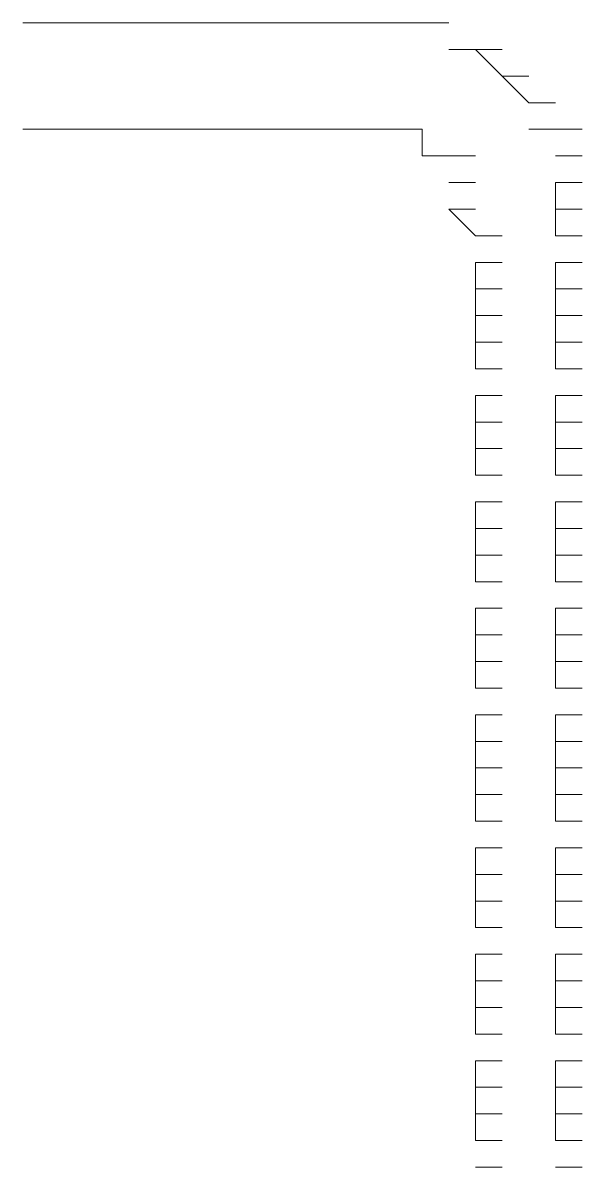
# Model space of a CAD drawing. Header units: inches. Extents: x 0.2 to 10.8, y 0.5 to 8.
# Drawn here: x 9.3817 to 9.4167, y 5.5583 to 5.63 of the extents above; entities that cross this region are included whole.
import ezdxf

# ---------------------------------------------------------------- set-up
doc = ezdxf.new("R2010")
doc.units = ezdxf.units.IN
doc.header["$MEASUREMENT"] = 0
doc.layers.add('PDF_Geometry', color=7, linetype='Continuous')

msp = doc.modelspace()

# ---------------------------------------------------------------- linework, layer by layer
at = {"layer": 'PDF_Geometry', "lineweight": 13}
for points in [[(9.381667, 5.63), (9.383334, 5.63)], [(9.383333, 5.63), (9.385, 5.63)], [(9.383333, 5.63), (9.385, 5.63)], [(9.385, 5.63), (9.386667, 5.63)], [(9.385, 5.63), (9.386667, 5.63)], [(9.386666, 5.63), (9.388333, 5.63)], [(9.388334, 5.63), (9.39, 5.63)], [(9.388334, 5.63), (9.39, 5.63)], [(9.39, 5.63), (9.391667, 5.63)], [(9.39, 5.63), (9.391667, 5.63)], [(9.391667, 5.63), (9.393333, 5.63)], [(9.391667, 5.63), (9.393333, 5.63)], [(9.393333, 5.63), (9.395, 5.63)], [(9.393333, 5.63), (9.395, 5.63)], [(9.395, 5.63), (9.396667, 5.63)], [(9.395, 5.63), (9.396667, 5.63)], [(9.396667, 5.63), (9.398333, 5.63)], [(9.398333, 5.63), (9.4, 5.63)], [(9.398333, 5.63), (9.4, 5.63)], [(9.4, 5.63), (9.401666, 5.63)], [(9.4, 5.63), (9.401666, 5.63)], [(9.401667, 5.63), (9.403334, 5.63)], [(9.401667, 5.63), (9.403334, 5.63)], [(9.403333, 5.63), (9.405, 5.63)], [(9.403333, 5.63), (9.405, 5.63)], [(9.403333, 5.63), (9.405, 5.63)], [(9.405, 5.63), (9.406666, 5.63)], [(9.405, 5.63), (9.406666, 5.63)], [(9.406667, 5.63), (9.408334, 5.63)], [(9.406667, 5.63), (9.408334, 5.63)], [(9.408334, 5.628334), (9.41, 5.628334)], [(9.408334, 5.628334), (9.41, 5.628334)], [(9.41, 5.628334), (9.411667, 5.628334)], [(9.41, 5.628334), (9.411667, 5.626667)], [(9.411666, 5.626667), (9.413333, 5.626667)], [(9.411666, 5.626667), (9.413333, 5.625)], [(9.413333, 5.625), (9.415, 5.625)], [(9.381667, 5.623333), (9.383334, 5.623333)], [(9.383333, 5.623333), (9.385, 5.623333)], [(9.383333, 5.623333), (9.385, 5.623333)], [(9.385, 5.623333), (9.386667, 5.623333)], [(9.385, 5.623333), (9.386667, 5.623333)], [(9.386666, 5.623333), (9.388333, 5.623333)], [(9.388334, 5.623333), (9.39, 5.623333)], [(9.388334, 5.623333), (9.39, 5.623333)], [(9.39, 5.623333), (9.391667, 5.623333)], [(9.39, 5.623333), (9.391667, 5.623333)], [(9.391667, 5.623333), (9.393333, 5.623333)], [(9.391667, 5.623333), (9.393333, 5.623333)], [(9.393333, 5.623333), (9.395, 5.623333)], [(9.393333, 5.623333), (9.395, 5.623333)], [(9.395, 5.623333), (9.396667, 5.623333)], [(9.395, 5.623333), (9.396667, 5.623333)], [(9.396667, 5.623333), (9.398333, 5.623333)], [(9.398333, 5.623333), (9.4, 5.623333)], [(9.398333, 5.623333), (9.4, 5.623333)], [(9.4, 5.623333), (9.401666, 5.623333)], [(9.4, 5.623333), (9.401666, 5.623333)], [(9.401667, 5.623333), (9.403334, 5.623333)], [(9.401667, 5.623333), (9.403334, 5.623333)], [(9.403333, 5.623333), (9.405, 5.623333)], [(9.403333, 5.623333), (9.405, 5.623333)], [(9.403333, 5.623333), (9.405, 5.623333)], [(9.405, 5.623333), (9.406666, 5.623333)], [(9.405, 5.623333), (9.406666, 5.623333)], [(9.406667, 5.623333), (9.406667, 5.621666)], [(9.413333, 5.623333), (9.415, 5.623333)], [(9.415, 5.623333), (9.416667, 5.623333)], [(9.406667, 5.621667), (9.408334, 5.621667)], [(9.408334, 5.621667), (9.41, 5.621667)], [(9.415, 5.621667), (9.416667, 5.621667)], [(9.415, 5.621667), (9.416667, 5.621667)], [(9.408334, 5.62), (9.41, 5.62)], [(9.408334, 5.62), (9.41, 5.62)], [(9.415, 5.62), (9.416667, 5.62)], [(9.415, 5.62), (9.415, 5.618334)], [(9.408334, 5.618333), (9.41, 5.618333)], [(9.408334, 5.618333), (9.41, 5.616667)], [(9.415, 5.618333), (9.416667, 5.618333)], [(9.415, 5.618333), (9.415, 5.616667)], [(9.41, 5.616667), (9.411667, 5.616667)], [(9.41, 5.616667), (9.411667, 5.616667)], [(9.41, 5.616667), (9.411667, 5.616667)], [(9.415, 5.616667), (9.416667, 5.616667)], [(9.415, 5.616667), (9.416667, 5.616667)], [(9.415, 5.616667), (9.416667, 5.616667)], [(9.41, 5.615), (9.411667, 5.615)], [(9.41, 5.615), (9.41, 5.613333)], [(9.415, 5.615), (9.416667, 5.615)], [(9.415, 5.615), (9.415, 5.613333)], [(9.41, 5.613333), (9.411667, 5.613333)], [(9.41, 5.613333), (9.41, 5.611667)], [(9.415, 5.613333), (9.416667, 5.613333)], [(9.415, 5.613333), (9.415, 5.611667)], [(9.41, 5.611667), (9.411667, 5.611667)], [(9.41, 5.611667), (9.41, 5.61)], [(9.415, 5.611667), (9.416667, 5.611667)], [(9.415, 5.611667), (9.415, 5.61)], [(9.41, 5.61), (9.411667, 5.61)], [(9.41, 5.61), (9.41, 5.608333)], [(9.415, 5.61), (9.416667, 5.61)], [(9.415, 5.61), (9.415, 5.608333)], [(9.41, 5.608333), (9.411667, 5.608333)], [(9.415, 5.608333), (9.416667, 5.608333)], [(9.41, 5.606667), (9.411667, 5.606667)], [(9.41, 5.606667), (9.41, 5.605)], [(9.415, 5.606667), (9.416667, 5.606667)], [(9.415, 5.606667), (9.415, 5.605)], [(9.41, 5.605), (9.411667, 5.605)], [(9.41, 5.605), (9.41, 5.603333)], [(9.415, 5.605), (9.416667, 5.605)], [(9.415, 5.605), (9.415, 5.603333)], [(9.41, 5.603333), (9.411667, 5.603333)], [(9.41, 5.603333), (9.41, 5.601667)], [(9.415, 5.603333), (9.416667, 5.603333)], [(9.415, 5.603333), (9.415, 5.601667)], [(9.41, 5.601666), (9.411667, 5.601666)], [(9.415, 5.601666), (9.416667, 5.601666)], [(9.41, 5.6), (9.411667, 5.6)], [(9.41, 5.6), (9.41, 5.598334)], [(9.415, 5.6), (9.416667, 5.6)], [(9.415, 5.6), (9.415, 5.598334)], [(9.41, 5.598333), (9.411667, 5.598333)], [(9.41, 5.598333), (9.41, 5.596667)], [(9.415, 5.598333), (9.416667, 5.598333)], [(9.415, 5.598333), (9.415, 5.596667)], [(9.41, 5.596667), (9.411667, 5.596667)], [(9.41, 5.596667), (9.41, 5.595)], [(9.415, 5.596667), (9.416667, 5.596667)], [(9.415, 5.596667), (9.415, 5.595)], [(9.41, 5.595), (9.411667, 5.595)], [(9.415, 5.595), (9.416667, 5.595)], [(9.41, 5.593333), (9.411667, 5.593333)], [(9.41, 5.593333), (9.41, 5.591667)], [(9.415, 5.593333), (9.416667, 5.593333)], [(9.415, 5.593333), (9.415, 5.591667)], [(9.41, 5.591667), (9.411667, 5.591667)], [(9.41, 5.591667), (9.41, 5.59)], [(9.415, 5.591667), (9.416667, 5.591667)], [(9.415, 5.591667), (9.415, 5.59)], [(9.41, 5.59), (9.411667, 5.59)], [(9.41, 5.59), (9.41, 5.588333)], [(9.415, 5.59), (9.416667, 5.59)], [(9.415, 5.59), (9.415, 5.588333)], [(9.41, 5.588333), (9.411667, 5.588333)], [(9.415, 5.588333), (9.416667, 5.588333)], [(9.41, 5.586667), (9.411667, 5.586667)], [(9.41, 5.586667), (9.41, 5.585)], [(9.415, 5.586667), (9.416667, 5.586667)], [(9.415, 5.586667), (9.415, 5.585)], [(9.41, 5.585), (9.411667, 5.585)], [(9.41, 5.585), (9.41, 5.583333)], [(9.415, 5.585), (9.416667, 5.585)], [(9.415, 5.585), (9.415, 5.583333)], [(9.41, 5.583333), (9.411667, 5.583333)], [(9.41, 5.583333), (9.41, 5.581667)], [(9.415, 5.583333), (9.416667, 5.583333)], [(9.415, 5.583333), (9.415, 5.581667)], [(9.41, 5.581666), (9.411667, 5.581666)], [(9.41, 5.581666), (9.41, 5.58)], [(9.415, 5.581666), (9.416667, 5.581666)], [(9.415, 5.581666), (9.415, 5.58)], [(9.41, 5.58), (9.411667, 5.58)], [(9.415, 5.58), (9.416667, 5.58)], [(9.41, 5.578334), (9.411667, 5.578334)], [(9.41, 5.578334), (9.41, 5.576667)], [(9.415, 5.578334), (9.416667, 5.578334)], [(9.415, 5.578334), (9.415, 5.576667)], [(9.41, 5.576667), (9.411667, 5.576667)], [(9.41, 5.576667), (9.41, 5.575)], [(9.415, 5.576667), (9.416667, 5.576667)], [(9.415, 5.576667), (9.415, 5.575)], [(9.41, 5.575), (9.411667, 5.575)], [(9.41, 5.575), (9.41, 5.573333)], [(9.415, 5.575), (9.416667, 5.575)], [(9.415, 5.575), (9.415, 5.573333)], [(9.41, 5.573333), (9.411667, 5.573333)], [(9.415, 5.573333), (9.416667, 5.573333)], [(9.41, 5.571667), (9.411667, 5.571667)], [(9.41, 5.571667), (9.41, 5.57)], [(9.415, 5.571667), (9.416667, 5.571667)], [(9.415, 5.571667), (9.415, 5.57)], [(9.41, 5.57), (9.411667, 5.57)], [(9.41, 5.57), (9.41, 5.568334)], [(9.415, 5.57), (9.416667, 5.57)], [(9.415, 5.57), (9.415, 5.568334)], [(9.41, 5.568333), (9.411667, 5.568333)], [(9.41, 5.568333), (9.41, 5.566666)], [(9.415, 5.568333), (9.416667, 5.568333)], [(9.415, 5.568333), (9.415, 5.566666)], [(9.41, 5.566666), (9.411667, 5.566666)], [(9.415, 5.566666), (9.416667, 5.566666)], [(9.41, 5.565), (9.411667, 5.565)], [(9.41, 5.565), (9.41, 5.563333)], [(9.415, 5.565), (9.416667, 5.565)], [(9.415, 5.565), (9.415, 5.563333)], [(9.41, 5.563333), (9.411667, 5.563333)], [(9.41, 5.563333), (9.41, 5.561667)], [(9.415, 5.563333), (9.416667, 5.563333)], [(9.415, 5.563333), (9.415, 5.561667)], [(9.41, 5.561667), (9.411667, 5.561667)], [(9.41, 5.561667), (9.41, 5.56)], [(9.415, 5.561667), (9.416667, 5.561667)], [(9.415, 5.561667), (9.415, 5.56)], [(9.41, 5.56), (9.411667, 5.56)], [(9.415, 5.56), (9.416667, 5.56)], [(9.41, 5.558334), (9.411667, 5.558334)], [(9.41, 5.558334), (9.411667, 5.558334)], [(9.415, 5.558334), (9.416667, 5.558334)], [(9.415, 5.558334), (9.416667, 5.558334)]]:
    msp.add_lwpolyline(points, dxfattribs=at)

doc.saveas('drawing.dxf')
